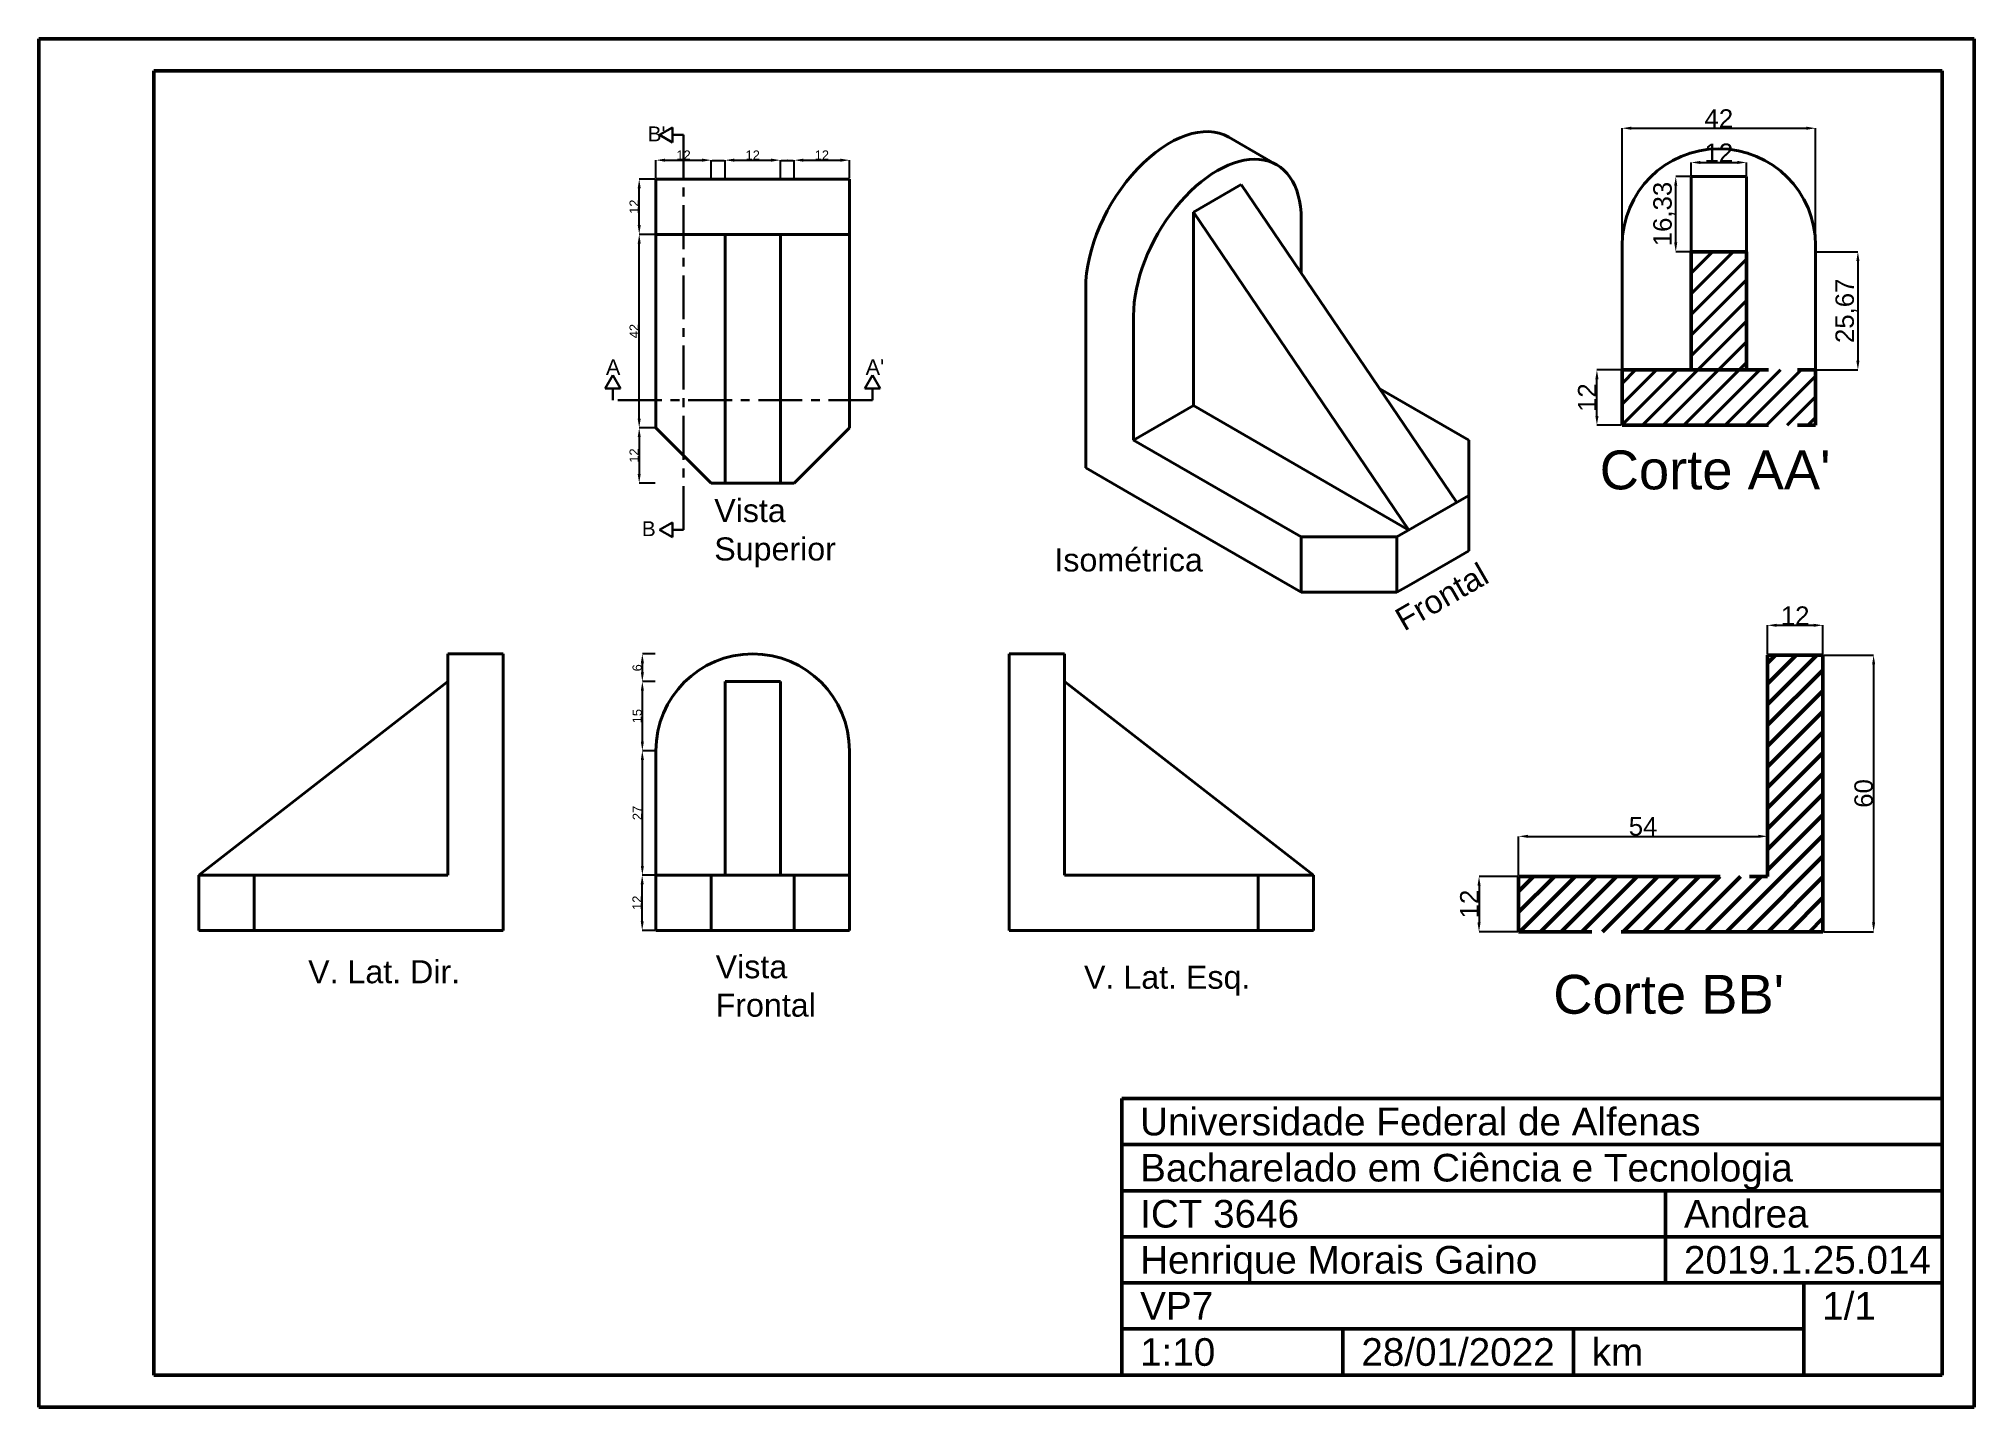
# Model space of a CAD drawing. Header units: kilometres. Extents: x -288 to 132, y 117 to 414.
import ezdxf
from ezdxf.enums import TextEntityAlignment as Align

# ---------------------------------------------------------------- set-up
doc = ezdxf.new("R2010")
doc.units = ezdxf.units.KM
doc.linetypes.add('CENTER', pattern=[50.8, 31.75, -6.35, 6.35, -6.35])
doc.layers.get('0').update_dxf_attribs({"lineweight": 50})
for name, color, linetype, lineweight in [('ARESTA', 6, 'Continuous', 40), ('ARESTA CORTE', 7, 'CENTER', 50), ('COTAS', 1, 'Continuous', 15), ('EIXOS', 5, 'CENTER', 30), ('TEXTO', 4, 'Continuous', 30)]:
    doc.layers.add(name, color=color, linetype=linetype, lineweight=lineweight)
doc.styles.get("Standard").update_dxf_attribs({"font": 'arial.ttf'})
doc.styles.add('style1', font='arial.ttf', dxfattribs={"height": 0.6})
doc.styles.add('style1-5 cota', font='arial.ttf', dxfattribs={"height": 1})
doc.dimstyles.new('Copy of cota 1-5', dxfattribs={"dimtxt": 0.2, "dimasz": 0.2, "dimexe": 0, "dimexo": 0.1625, "dimgap": 0.1, "dimtad": 1, "dimtxsty": 'Standard', "dimcen": 0.09, "dimclrd": 256, "dimclre": 256, "dimclrt": 256, "dimadec": 0, "dimazin": 0, "dimtfac": 1, "dimtmove": 0, "dimatfit": 3, "dimfxl": 1, "dimarcsym": 0})

# ---------------------------------------------------------------- blocks, each defined once
blk = doc.blocks.new('*D4')
at = {"layer": 'COTAS', "lineweight": -2, "transparency": 16777216}
for p, q in [((97.78, 367.35), (106.79, 367.35)), ((106.79, 365.35), (106.79, 343.68)), ((97.78, 341.68), (106.79, 341.68))]:
    blk.add_line(p, q, dxfattribs=at)
at = {"layer": 'COTAS', "transparency": 16777216}
for points in [[(106.46, 365.35), (107.12, 365.35), (106.79, 367.35)], [(106.46, 343.68), (107.12, 343.68), (106.79, 341.68)]]:
    blk.add_solid(points, dxfattribs=at)
at = {"layer": 'Defpoints', "color": 0, "transparency": 16777216}
for p in [(97.62, 367.35), (97.62, 341.68), (106.79, 341.68)]:
    blk.add_point(p, dxfattribs=at)
at = {"layer": 'COTAS', "transparency": 16777216, "insert": (104.29, 354.52), "char_height": 4, "attachment_point": 5, "rotation": 90}
blk.add_mtext('25,67', dxfattribs=at)
blk = doc.blocks.new('*D5')
at = {"layer": 'COTAS', "lineweight": -2, "transparency": 16777216}
for p, q in [((70.46, 383.68), (67.27, 383.68)), ((67.27, 369.35), (67.27, 381.68)), ((70.46, 367.35), (67.27, 367.35))]:
    blk.add_line(p, q, dxfattribs=at)
at = {"layer": 'COTAS', "transparency": 16777216}
for points in [[(66.93, 381.68), (67.6, 381.68), (67.27, 383.68)], [(66.93, 369.35), (67.6, 369.35), (67.27, 367.35)]]:
    blk.add_solid(points, dxfattribs=at)
at = {"layer": 'Defpoints', "color": 0, "transparency": 16777216}
for p in [(67.27, 383.68), (70.62, 383.68), (70.62, 367.35)]:
    blk.add_point(p, dxfattribs=at)
at = {"layer": 'COTAS', "transparency": 16777216, "insert": (64.76, 375.52), "char_height": 4, "attachment_point": 5, "rotation": 90}
blk.add_mtext('16,33', dxfattribs=at)
blk = doc.blocks.new('*D6')
at = {"layer": 'COTAS', "lineweight": -2, "transparency": 16777216}
for p, q in [((55.46, 341.68), (50.16, 341.68)), ((50.16, 331.68), (50.16, 339.68)), ((55.46, 329.68), (50.16, 329.68))]:
    blk.add_line(p, q, dxfattribs=at)
at = {"layer": 'COTAS', "transparency": 16777216}
for points in [[(49.83, 339.68), (50.5, 339.68), (50.16, 341.68)], [(49.83, 331.68), (50.5, 331.68), (50.16, 329.68)]]:
    blk.add_solid(points, dxfattribs=at)
at = {"layer": 'Defpoints', "color": 0, "transparency": 16777216}
for p in [(50.16, 341.68), (55.62, 341.68), (55.62, 329.68)]:
    blk.add_point(p, dxfattribs=at)
at = {"layer": 'COTAS', "transparency": 16777216, "insert": (48.05, 335.68), "char_height": 4, "attachment_point": 5, "rotation": 90}
blk.add_mtext('12', dxfattribs=at)
blk = doc.blocks.new('*D7')
at = {"layer": 'COTAS', "lineweight": -2, "transparency": 16777216}
for p, q in [((55.62, 368.84), (55.62, 394.14)), ((57.62, 394.14), (95.62, 394.14)), ((97.62, 368.84), (97.62, 394.14))]:
    blk.add_line(p, q, dxfattribs=at)
at = {"layer": 'COTAS', "transparency": 16777216}
for points in [[(57.62, 394.48), (57.62, 393.81), (55.62, 394.14)], [(95.62, 394.48), (95.62, 393.81), (97.62, 394.14)]]:
    blk.add_solid(points, dxfattribs=at)
at = {"layer": 'Defpoints', "color": 0, "transparency": 16777216}
for p in [(97.62, 394.14), (55.62, 368.68), (97.62, 368.68)]:
    blk.add_point(p, dxfattribs=at)
at = {"layer": 'COTAS', "transparency": 16777216, "insert": (76.62, 396.25), "char_height": 4, "attachment_point": 5}
blk.add_mtext('42', dxfattribs=at)
blk = doc.blocks.new('*D8')
at = {"layer": 'COTAS', "lineweight": -2, "transparency": 16777216}
for p, q in [((70.62, 383.84), (70.62, 386.71)), ((72.62, 386.71), (80.62, 386.71)), ((82.62, 383.84), (82.62, 386.71))]:
    blk.add_line(p, q, dxfattribs=at)
at = {"layer": 'COTAS', "transparency": 16777216}
for points in [[(72.62, 387.05), (72.62, 386.38), (70.62, 386.71)], [(80.62, 387.05), (80.62, 386.38), (82.62, 386.71)]]:
    blk.add_solid(points, dxfattribs=at)
at = {"layer": 'Defpoints', "color": 0, "transparency": 16777216}
for p in [(82.62, 386.71), (70.62, 383.68), (82.62, 383.68)]:
    blk.add_point(p, dxfattribs=at)
at = {"layer": 'COTAS', "transparency": 16777216, "insert": (76.62, 388.82), "char_height": 4, "attachment_point": 5}
blk.add_mtext('12', dxfattribs=at)
blk = doc.blocks.new('*D9')
at = {"layer": 'COTAS', "lineweight": -2, "transparency": 16777216}
for p, q in [((87.18, 279.94), (87.18, 286.27)), ((89.18, 286.27), (97.18, 286.27)), ((99.18, 279.94), (99.18, 286.27))]:
    blk.add_line(p, q, dxfattribs=at)
at = {"layer": 'COTAS', "transparency": 16777216}
for points in [[(89.18, 286.6), (89.18, 285.93), (87.18, 286.27)], [(97.18, 286.6), (97.18, 285.93), (99.18, 286.27)]]:
    blk.add_solid(points, dxfattribs=at)
at = {"layer": 'Defpoints', "color": 0, "transparency": 16777216}
for p in [(99.18, 286.27), (87.18, 279.78), (99.18, 279.78)]:
    blk.add_point(p, dxfattribs=at)
at = {"layer": 'COTAS', "transparency": 16777216, "insert": (93.18, 288.37), "char_height": 4, "attachment_point": 5}
blk.add_mtext('12', dxfattribs=at)
blk = doc.blocks.new('*D10')
at = {"layer": 'COTAS', "lineweight": -2, "transparency": 16777216}
for p, q in [((99.34, 279.78), (110.2, 279.78)), ((110.2, 277.78), (110.2, 221.78)), ((99.34, 219.78), (110.2, 219.78))]:
    blk.add_line(p, q, dxfattribs=at)
at = {"layer": 'COTAS', "transparency": 16777216}
for points in [[(109.87, 277.78), (110.54, 277.78), (110.2, 279.78)], [(109.87, 221.78), (110.54, 221.78), (110.2, 219.78)]]:
    blk.add_solid(points, dxfattribs=at)
at = {"layer": 'Defpoints', "color": 0, "transparency": 16777216}
for p in [(99.18, 279.78), (99.18, 219.78), (110.2, 219.78)]:
    blk.add_point(p, dxfattribs=at)
at = {"layer": 'COTAS', "transparency": 16777216, "insert": (108.06, 249.78), "char_height": 4, "attachment_point": 5, "rotation": 90}
blk.add_mtext('60', dxfattribs=at)
blk = doc.blocks.new('*D11')
at = {"layer": 'COTAS', "lineweight": -2, "transparency": 16777216}
for p, q in [((33.02, 231.78), (24.58, 231.78)), ((24.58, 229.78), (24.58, 221.78)), ((33.02, 219.78), (24.58, 219.78))]:
    blk.add_line(p, q, dxfattribs=at)
at = {"layer": 'COTAS', "transparency": 16777216}
for points in [[(24.25, 229.78), (24.92, 229.78), (24.58, 231.78)], [(24.25, 221.78), (24.92, 221.78), (24.58, 219.78)]]:
    blk.add_solid(points, dxfattribs=at)
at = {"layer": 'Defpoints', "color": 0, "transparency": 16777216}
for p in [(33.18, 231.78), (24.58, 219.78), (33.18, 219.78)]:
    blk.add_point(p, dxfattribs=at)
at = {"layer": 'COTAS', "transparency": 16777216, "insert": (22.47, 225.78), "char_height": 4, "attachment_point": 5, "rotation": 90}
blk.add_mtext('12', dxfattribs=at)
blk = doc.blocks.new('*D12')
at = {"layer": 'COTAS', "lineweight": -2, "transparency": 16777216}
for p, q in [((33.18, 231.94), (33.18, 240.47)), ((35.18, 240.47), (85.18, 240.47)), ((87.18, 231.94), (87.18, 240.47))]:
    blk.add_line(p, q, dxfattribs=at)
at = {"layer": 'COTAS', "transparency": 16777216}
for points in [[(35.18, 240.81), (35.18, 240.14), (33.18, 240.47)], [(85.18, 240.81), (85.18, 240.14), (87.18, 240.47)]]:
    blk.add_solid(points, dxfattribs=at)
at = {"layer": 'Defpoints', "color": 0, "transparency": 16777216}
for p in [(87.18, 240.47), (33.18, 231.78), (87.18, 231.78)]:
    blk.add_point(p, dxfattribs=at)
at = {"layer": 'COTAS', "transparency": 16777216, "insert": (60.18, 242.61), "char_height": 4, "attachment_point": 5}
blk.add_mtext('54', dxfattribs=at)
blk = doc.blocks.new('*D13')
at = {"layer": 'COTAS', "lineweight": -2, "transparency": 16777216}
for p, q in [((-154.18, 232.05), (-157, 232.05)), ((-157, 222.05), (-157, 230.05)), ((-154.18, 220.05), (-157, 220.05))]:
    blk.add_line(p, q, dxfattribs=at)
at = {"layer": 'COTAS', "transparency": 16777216}
for points in [[(-157.33, 230.05), (-156.67, 230.05), (-157, 232.05)], [(-157.33, 222.05), (-156.67, 222.05), (-157, 220.05)]]:
    blk.add_solid(points, dxfattribs=at)
at = {"layer": 'Defpoints', "color": 0, "transparency": 16777216}
for p in [(-157, 232.05), (-154.02, 232.05), (-154.02, 220.05)]:
    blk.add_point(p, dxfattribs=at)
at = {"layer": 'COTAS', "transparency": 16777216, "insert": (-158.11, 226.05), "char_height": 2, "attachment_point": 5, "rotation": 90}
blk.add_mtext('12', dxfattribs=at)
blk = doc.blocks.new('*D14')
at = {"layer": 'COTAS', "lineweight": -2, "transparency": 16777216}
for p, q in [((-154.18, 259.05), (-156.97, 259.05)), ((-156.97, 234.05), (-156.97, 257.05)), ((-154.18, 232.05), (-156.97, 232.05))]:
    blk.add_line(p, q, dxfattribs=at)
at = {"layer": 'COTAS', "transparency": 16777216}
for points in [[(-157.3, 257.05), (-156.63, 257.05), (-156.97, 259.05)], [(-157.3, 234.05), (-156.63, 234.05), (-156.97, 232.05)]]:
    blk.add_solid(points, dxfattribs=at)
at = {"layer": 'Defpoints', "color": 0, "transparency": 16777216}
for p in [(-156.97, 259.05), (-154.02, 259.05), (-154.02, 232.05)]:
    blk.add_point(p, dxfattribs=at)
at = {"layer": 'COTAS', "transparency": 16777216, "insert": (-158.07, 245.55), "char_height": 2, "attachment_point": 5, "rotation": 90}
blk.add_mtext('27', dxfattribs=at)
blk = doc.blocks.new('*D17')
at = {"layer": 'COTAS', "lineweight": -2, "transparency": 16777216}
for p, q in [((-154.18, 274.05), (-156.97, 274.05)), ((-156.97, 261.05), (-156.97, 272.05)), ((-154.18, 259.05), (-156.97, 259.05))]:
    blk.add_line(p, q, dxfattribs=at)
at = {"layer": 'COTAS', "transparency": 16777216}
for points in [[(-157.3, 272.05), (-156.63, 272.05), (-156.97, 274.05)], [(-157.3, 261.05), (-156.63, 261.05), (-156.97, 259.05)]]:
    blk.add_solid(points, dxfattribs=at)
at = {"layer": 'Defpoints', "color": 0, "transparency": 16777216}
for p in [(-156.97, 274.05), (-154.02, 274.05), (-154.02, 259.05)]:
    blk.add_point(p, dxfattribs=at)
at = {"layer": 'COTAS', "transparency": 16777216, "insert": (-158.09, 266.55), "char_height": 2, "attachment_point": 5, "rotation": 90}
blk.add_mtext('15', dxfattribs=at)
blk = doc.blocks.new('*D18')
at = {"layer": 'COTAS', "lineweight": -2, "transparency": 16777216}
for p, q in [((-154.18, 280.05), (-156.97, 280.05)), ((-156.97, 276.05), (-156.97, 278.05)), ((-154.18, 274.05), (-156.97, 274.05))]:
    blk.add_line(p, q, dxfattribs=at)
at = {"layer": 'COTAS', "transparency": 16777216}
for points in [[(-157.3, 278.05), (-156.63, 278.05), (-156.97, 280.05)], [(-157.3, 276.05), (-156.63, 276.05), (-156.97, 274.05)]]:
    blk.add_solid(points, dxfattribs=at)
at = {"layer": 'Defpoints', "color": 0, "transparency": 16777216}
for p in [(-156.97, 280.05), (-154.02, 280.05), (-154.02, 274.05)]:
    blk.add_point(p, dxfattribs=at)
at = {"layer": 'COTAS', "transparency": 16777216, "insert": (-158.09, 277.05), "char_height": 2, "attachment_point": 5, "rotation": 90}
blk.add_mtext('6', dxfattribs=at)
blk = doc.blocks.new('*D19')
at = {"layer": 'COTAS', "lineweight": -2, "transparency": 16777216}
for p, q in [((-154.18, 329.11), (-157.65, 329.11)), ((-157.65, 327.11), (-157.65, 319.11)), ((-154.18, 317.11), (-157.65, 317.11))]:
    blk.add_line(p, q, dxfattribs=at)
at = {"layer": 'COTAS', "transparency": 16777216}
for points in [[(-157.98, 327.11), (-157.32, 327.11), (-157.65, 329.11)], [(-157.98, 319.11), (-157.32, 319.11), (-157.65, 317.11)]]:
    blk.add_solid(points, dxfattribs=at)
at = {"layer": 'Defpoints', "color": 0, "transparency": 16777216}
for p in [(-154.02, 329.11), (-157.65, 317.11), (-154.02, 317.11)]:
    blk.add_point(p, dxfattribs=at)
at = {"layer": 'COTAS', "transparency": 16777216, "insert": (-158.75, 323.11), "char_height": 2, "attachment_point": 5, "rotation": 90}
blk.add_mtext('12', dxfattribs=at)
blk = doc.blocks.new('*D20')
at = {"layer": 'COTAS', "lineweight": -2, "transparency": 16777216}
for p, q in [((-154.18, 371.11), (-157.65, 371.11)), ((-157.65, 331.11), (-157.65, 369.11)), ((-154.18, 329.11), (-157.65, 329.11))]:
    blk.add_line(p, q, dxfattribs=at)
at = {"layer": 'COTAS', "transparency": 16777216}
for points in [[(-157.98, 369.11), (-157.32, 369.11), (-157.65, 371.11)], [(-157.98, 331.11), (-157.32, 331.11), (-157.65, 329.11)]]:
    blk.add_solid(points, dxfattribs=at)
at = {"layer": 'Defpoints', "color": 0, "transparency": 16777216}
for p in [(-157.65, 371.11), (-154.02, 371.11), (-154.02, 329.11)]:
    blk.add_point(p, dxfattribs=at)
at = {"layer": 'COTAS', "transparency": 16777216, "insert": (-158.75, 350.11), "char_height": 2, "attachment_point": 5, "rotation": 90}
blk.add_mtext('42', dxfattribs=at)
blk = doc.blocks.new('*D21')
at = {"layer": 'COTAS', "lineweight": -2, "transparency": 16777216}
for p, q in [((-154.18, 383.11), (-157.65, 383.11)), ((-157.65, 373.11), (-157.65, 381.11)), ((-154.18, 371.11), (-157.65, 371.11))]:
    blk.add_line(p, q, dxfattribs=at)
at = {"layer": 'COTAS', "transparency": 16777216}
for points in [[(-157.98, 381.11), (-157.32, 381.11), (-157.65, 383.11)], [(-157.98, 373.11), (-157.32, 373.11), (-157.65, 371.11)]]:
    blk.add_solid(points, dxfattribs=at)
at = {"layer": 'Defpoints', "color": 0, "transparency": 16777216}
for p in [(-157.65, 383.11), (-154.02, 383.11), (-154.02, 371.11)]:
    blk.add_point(p, dxfattribs=at)
at = {"layer": 'COTAS', "transparency": 16777216, "insert": (-158.75, 377.11), "char_height": 2, "attachment_point": 5, "rotation": 90}
blk.add_mtext('12', dxfattribs=at)
blk = doc.blocks.new('*D22')
at = {"layer": 'COTAS', "lineweight": -2, "transparency": 16777216}
for p, q in [((-154.02, 383.27), (-154.02, 387.21)), ((-152.02, 387.21), (-144.02, 387.21)), ((-142.02, 383.27), (-142.02, 387.21))]:
    blk.add_line(p, q, dxfattribs=at)
at = {"layer": 'COTAS', "transparency": 16777216}
for points in [[(-152.02, 387.54), (-152.02, 386.87), (-154.02, 387.21)], [(-144.02, 387.54), (-144.02, 386.87), (-142.02, 387.21)]]:
    blk.add_solid(points, dxfattribs=at)
at = {"layer": 'Defpoints', "color": 0, "transparency": 16777216}
for p in [(-142.02, 387.21), (-154.02, 383.11), (-142.02, 383.11)]:
    blk.add_point(p, dxfattribs=at)
at = {"layer": 'COTAS', "transparency": 16777216, "insert": (-148.02, 388.31), "char_height": 2, "attachment_point": 5}
blk.add_mtext('12', dxfattribs=at)
blk = doc.blocks.new('*D23')
at = {"layer": 'COTAS', "lineweight": -2, "transparency": 16777216}
for p, q in [((-142.02, 383.27), (-142.02, 387.17)), ((-141.82, 387.17), (-139.22, 387.17)), ((-139.02, 383.27), (-139.02, 387.17))]:
    blk.add_line(p, q, dxfattribs=at)
at = {"layer": 'COTAS', "transparency": 16777216}
for points in [[(-141.82, 387.21), (-141.82, 387.14), (-142.02, 387.17)], [(-139.22, 387.21), (-139.22, 387.14), (-139.02, 387.17)]]:
    blk.add_solid(points, dxfattribs=at)
at = {"layer": 'Defpoints', "color": 0, "transparency": 16777216}
for p in [(-139.02, 387.17), (-142.02, 383.11), (-139.02, 383.11)]:
    blk.add_point(p, dxfattribs=at)
at = {"layer": 'COTAS', "transparency": 16777216, "insert": (-140.52, 387.37), "char_height": 0.2, "attachment_point": 5}
blk.add_mtext('3', dxfattribs=at)
blk = doc.blocks.new('*D24')
at = {"layer": 'COTAS', "lineweight": -2, "transparency": 16777216}
for p, q in [((-139.02, 383.27), (-139.02, 387.21)), ((-137.02, 387.21), (-129.02, 387.21)), ((-127.02, 383.27), (-127.02, 387.21))]:
    blk.add_line(p, q, dxfattribs=at)
at = {"layer": 'COTAS', "transparency": 16777216}
for points in [[(-137.02, 387.54), (-137.02, 386.87), (-139.02, 387.21)], [(-129.02, 387.54), (-129.02, 386.87), (-127.02, 387.21)]]:
    blk.add_solid(points, dxfattribs=at)
at = {"layer": 'Defpoints', "color": 0, "transparency": 16777216}
for p in [(-127.02, 387.21), (-139.02, 383.11), (-127.02, 383.11)]:
    blk.add_point(p, dxfattribs=at)
at = {"layer": 'COTAS', "transparency": 16777216, "insert": (-133.02, 388.31), "char_height": 2, "attachment_point": 5}
blk.add_mtext('12', dxfattribs=at)
blk = doc.blocks.new('*D25')
at = {"layer": 'COTAS', "lineweight": -2, "transparency": 16777216}
for p, q in [((-127.02, 383.27), (-127.02, 387.17)), ((-126.82, 387.17), (-124.22, 387.17)), ((-124.02, 383.27), (-124.02, 387.17))]:
    blk.add_line(p, q, dxfattribs=at)
at = {"layer": 'COTAS', "transparency": 16777216}
for points in [[(-126.82, 387.21), (-126.82, 387.14), (-127.02, 387.17)], [(-124.22, 387.21), (-124.22, 387.14), (-124.02, 387.17)]]:
    blk.add_solid(points, dxfattribs=at)
at = {"layer": 'Defpoints', "color": 0, "transparency": 16777216}
for p in [(-124.02, 387.17), (-127.02, 383.11), (-124.02, 383.11)]:
    blk.add_point(p, dxfattribs=at)
at = {"layer": 'COTAS', "transparency": 16777216, "insert": (-125.52, 387.37), "char_height": 0.2, "attachment_point": 5}
blk.add_mtext('3', dxfattribs=at)
blk = doc.blocks.new('*D26')
at = {"layer": 'COTAS', "lineweight": -2, "transparency": 16777216}
for p, q in [((-124.02, 383.27), (-124.02, 387.21)), ((-122.02, 387.21), (-114.02, 387.21)), ((-112.02, 383.27), (-112.02, 387.21))]:
    blk.add_line(p, q, dxfattribs=at)
at = {"layer": 'COTAS', "transparency": 16777216}
for points in [[(-122.02, 387.54), (-122.02, 386.87), (-124.02, 387.21)], [(-114.02, 387.54), (-114.02, 386.87), (-112.02, 387.21)]]:
    blk.add_solid(points, dxfattribs=at)
at = {"layer": 'Defpoints', "color": 0, "transparency": 16777216}
for p in [(-112.02, 387.21), (-124.02, 383.11), (-112.02, 383.11)]:
    blk.add_point(p, dxfattribs=at)
at = {"layer": 'COTAS', "transparency": 16777216, "insert": (-118.02, 388.31), "char_height": 2, "attachment_point": 5}
blk.add_mtext('12', dxfattribs=at)

msp = doc.modelspace()

# ---------------------------------------------------------------- hatches: boundary and pattern name
at = {"layer": 'ARESTA', "transparency": 33554687}
h = msp.add_hatch(dxfattribs=at)
h.set_pattern_fill('ANSI31', color=3)
h.set_pattern_definition([(45, (-530.1567, 219.9307), (-2.245064, 2.245064), [])])
h.paths.add_polyline_path([(82.621, 367.35), (70.621, 367.35), (70.621, 341.68), (82.621, 341.68)])
h.paths.add_polyline_path([(97.621, 341.68), (55.621, 341.68), (55.621, 329.68), (97.621, 329.68)])
at = {"layer": 'ARESTA CORTE', "transparency": 33554687}
h = msp.add_hatch(dxfattribs=at)
h.set_pattern_fill('ANSI31', color=3)
h.set_pattern_definition([(45, (-606.1686, 110.032), (-2.245064, 2.245064), [])])
h.paths.add_polyline_path([(99.179, 231.781), (99.179, 258.781), (99.179, 273.781), (99.179, 279.781), (87.179, 279.781), (87.179, 273.781), (87.179, 258.781), (87.179, 231.781), (33.179, 231.781), (33.179, 219.781), (45.179, 219.781), (87.179, 219.781), (99.179, 219.781)])

# ---------------------------------------------------------------- linework, layer by layer
at = {"transparency": 33554687}
for p, q in [((-287.952, 116.567), (-287.952, 413.567)), ((-287.952, 413.567), (132.048, 413.567)), ((132.048, 413.567), (132.048, 116.567)), ((-262.952, 123.567), (-262.952, 406.567)), ((-262.952, 406.567), (125.048, 406.567)), ((125.048, 406.567), (125.048, 123.567)), ((-52.952, 123.567), (-52.952, 183.567)), ((-52.952, 183.567), (125.048, 183.567)), ((125.048, 183.567), (125.048, 123.567)), ((-52.952, 173.567), (125.048, 173.567)), ((-52.952, 163.567), (125.048, 163.567)), ((65.048, 163.567), (65.048, 143.567)), ((-52.952, 153.567), (125.048, 153.567)), ((-52.952, 143.567), (125.048, 143.567)), ((95.048, 143.567), (95.048, 123.567)), ((-52.952, 133.567), (95.048, 133.567)), ((-4.952, 133.567), (-4.952, 123.567)), ((45.048, 133.567), (45.048, 123.567)), ((125.048, 123.567), (-262.952, 123.567)), ((125.048, 123.567), (-52.952, 123.567)), ((-52.952, 123.567), (125.048, 123.567)), ((132.048, 116.567), (-287.952, 116.567))]:
    msp.add_line(p, q, dxfattribs=at)
at = {"layer": 'ARESTA', "transparency": 33554687}
for p, q in [((-19.333, 386.21), (-29.725, 392.21)), ((-154.02, 383.111), (-154.02, 371.111)), ((-154.02, 383.111), (-142.02, 383.111)), ((-142.02, 383.111), (-139.02, 383.111)), ((-139.02, 383.111), (-127.02, 383.111)), ((-127.02, 383.111), (-124.02, 383.111)), ((-124.02, 383.111), (-112.02, 383.111)), ((-112.02, 371.111), (-112.02, 383.111)), ((70.621, 367.35), (70.621, 383.68)), ((70.621, 383.68), (82.621, 383.68)), ((82.621, 367.35), (82.621, 383.68)), ((-26.996, 381.936), (-37.388, 375.936)), ((-26.996, 381.936), (19.769, 312.936)), ((-37.388, 360.936), (-37.388, 375.936)), ((-37.388, 375.936), (9.377, 306.936)), ((-14.006, 362.77), (-14.006, 374.436)), ((-154.02, 371.111), (-154.02, 329.111)), ((-154.02, 371.111), (-112.02, 371.111)), ((-139.02, 371.111), (-139.02, 329.111)), ((-127.02, 371.111), (-127.02, 329.111)), ((-112.02, 371.111), (-112.02, 329.111)), ((55.621, 368.68), (55.621, 341.68)), ((97.621, 341.68), (97.621, 368.68)), ((-60.771, 332.436), (-60.771, 359.436)), ((-37.388, 333.936), (-37.388, 360.936)), ((-50.379, 326.436), (-50.379, 353.436)), ((22.367, 326.436), (3.067, 337.579)), ((-60.771, 320.436), (-60.771, 332.436)), ((-37.388, 333.936), (-50.379, 326.436)), ((9.377, 306.936), (-37.388, 333.936)), ((-142.02, 317.111), (-154.02, 329.111)), ((-139.02, 329.111), (-139.02, 317.111)), ((-127.02, 329.111), (-127.02, 317.111)), ((-124.02, 317.111), (-112.02, 329.111)), ((-50.379, 326.436), (-14.006, 305.436)), ((22.367, 314.436), (22.367, 326.436)), ((22.367, 314.436), (22.367, 326.436)), ((-60.771, 320.436), (-50.379, 314.436)), ((-139.02, 317.111), (-142.02, 317.111)), ((-139.02, 317.111), (-127.02, 317.111)), ((-127.02, 317.111), (-124.02, 317.111)), ((-50.379, 314.436), (-14.006, 293.436)), ((6.779, 305.436), (22.367, 314.436)), ((22.367, 302.436), (22.367, 314.436)), ((-14.006, 293.436), (-14.006, 305.436)), ((-14.006, 305.436), (6.779, 305.436)), ((6.779, 293.436), (6.779, 305.436)), ((19.769, 300.936), (22.367, 302.436)), ((9.377, 294.936), (19.769, 300.936)), ((6.779, 293.436), (9.377, 294.936)), ((-14.006, 293.436), (6.779, 293.436)), ((-187.186, 280.051), (-199.186, 280.051)), ((-199.186, 280.051), (-199.186, 274.051)), ((-187.186, 274.051), (-187.186, 280.051)), ((-77.341, 274.051), (-77.341, 280.051)), ((-77.341, 280.051), (-65.341, 280.051)), ((-65.341, 280.051), (-65.341, 274.051)), ((-199.186, 274.051), (-253.186, 232.051)), ((-199.186, 274.051), (-199.186, 259.051)), ((-187.186, 259.051), (-187.186, 274.051)), ((-139.02, 259.051), (-139.02, 274.051)), ((-127.02, 274.051), (-139.02, 274.051)), ((-127.02, 259.051), (-127.02, 274.051)), ((-77.341, 259.051), (-77.341, 274.051)), ((-65.341, 274.051), (-65.341, 259.051)), ((-65.341, 274.051), (-11.341, 232.051)), ((-199.186, 259.051), (-199.186, 232.051)), ((-187.186, 232.051), (-187.186, 259.051)), ((-154.02, 259.051), (-154.02, 232.051)), ((-139.02, 232.051), (-139.02, 259.051)), ((-127.02, 232.051), (-127.02, 259.051)), ((-112.02, 232.051), (-112.02, 259.051)), ((-77.341, 232.051), (-77.341, 259.051)), ((-65.341, 259.051), (-65.341, 232.051)), ((-253.186, 220.051), (-253.186, 232.051)), ((-199.186, 232.051), (-253.186, 232.051)), ((-253.186, 232.051), (-241.186, 232.051)), ((-241.186, 232.051), (-241.186, 220.051)), ((-187.186, 220.051), (-187.186, 232.051)), ((-154.02, 232.051), (-154.02, 220.051)), ((-154.02, 232.051), (-112.02, 232.051)), ((-139.02, 232.051), (-142.02, 232.051)), ((-142.02, 232.051), (-142.02, 220.051)), ((-127.02, 232.051), (-124.02, 232.051)), ((-124.02, 232.051), (-124.02, 220.051)), ((-112.02, 220.051), (-112.02, 232.051)), ((-77.341, 220.051), (-77.341, 232.051)), ((-65.341, 232.051), (-11.341, 232.051)), ((-11.341, 232.051), (-23.341, 232.051)), ((-23.341, 232.051), (-23.341, 220.051)), ((-11.341, 220.051), (-11.341, 232.051)), ((-241.186, 220.051), (-253.186, 220.051)), ((-199.186, 220.051), (-241.186, 220.051)), ((-187.186, 220.051), (-199.186, 220.051)), ((-154.02, 220.051), (-112.02, 220.051)), ((-77.341, 220.051), (-65.341, 220.051)), ((-65.341, 220.051), (-23.341, 220.051)), ((-23.341, 220.051), (-11.341, 220.051))]:
    msp.add_line(p, q, dxfattribs=at)
msp.add_arc((-133.02, 259.051), 21, 0, 180, dxfattribs=at)
for centre, major_axis, ratio, start_param, end_param in [((-42.585, 369.936), (-12.86, -22.274), 0.5773503, 9.424778, 11.7809725), ((-32.192, 363.936), (-12.86, -22.274), 0.5773503, 8.6393798, 11.7809725), ((76.621, 368.68), (0, 21), 1, 4.712389, 7.8539816)]:
    msp.add_ellipse(centre, major_axis=major_axis, ratio=ratio, start_param=start_param, end_param=end_param, dxfattribs=at)
at = {"layer": 'ARESTA CORTE', "transparency": 33554687}
for p, q in [((70.621, 367.35), (82.621, 367.35)), ((70.621, 367.35), (70.621, 341.68)), ((82.621, 367.35), (82.621, 341.68)), ((55.621, 341.68), (55.621, 329.68)), ((55.621, 341.68), (97.621, 341.68)), ((82.621, 341.68), (85.621, 341.68)), ((97.621, 329.68), (97.621, 341.68)), ((55.621, 329.68), (97.621, 329.68)), ((99.179, 279.781), (87.179, 279.781)), ((87.179, 279.781), (87.179, 273.781)), ((99.179, 273.781), (99.179, 279.781)), ((87.179, 273.781), (87.179, 258.781)), ((99.179, 258.781), (99.179, 273.781)), ((87.179, 258.781), (87.179, 231.781)), ((99.179, 231.781), (99.179, 258.781)), ((33.179, 219.781), (33.179, 231.781)), ((33.179, 231.781), (45.179, 231.781)), ((45.179, 231.781), (87.179, 231.781)), ((99.179, 219.781), (99.179, 231.781)), ((45.179, 219.781), (33.179, 219.781)), ((87.179, 219.781), (45.179, 219.781)), ((99.179, 219.781), (87.179, 219.781))]:
    msp.add_line(p, q, dxfattribs=at)
at = {"layer": 'EIXOS', "transparency": 33554687}
for p, q in [((-150.444, 394.29), (-153.242, 392.674)), ((-153.242, 392.674), (-150.444, 391.058)), ((-150.444, 392.674), (-150.444, 394.29)), ((-148.02, 392.674), (-150.444, 392.674)), ((-150.444, 392.674), (-150.444, 391.058)), ((-165.045, 337.624), (-163.369, 340.527)), ((-163.369, 340.527), (-161.694, 337.624)), ((-108.693, 337.624), (-107.017, 340.527)), ((-107.017, 340.527), (-105.342, 337.624)), ((-163.369, 337.624), (-165.045, 337.624)), ((-163.369, 335.111), (-163.369, 337.624)), ((-163.369, 337.624), (-161.694, 337.624)), ((-107.017, 337.624), (-108.693, 337.624)), ((-107.017, 335.111), (-107.017, 337.624)), ((-107.017, 337.624), (-105.342, 337.624)), ((-150.444, 308.604), (-153.242, 306.988)), ((-153.242, 306.988), (-150.444, 305.373)), ((-150.444, 306.988), (-150.444, 308.604)), ((-148.02, 306.988), (-150.444, 306.988)), ((-150.444, 306.988), (-150.444, 305.373))]:
    msp.add_line(p, q, dxfattribs=at)
at = {"layer": 'EIXOS', "ltscale": 0.3, "transparency": 33554687}
for p, q in [((-148.02, 392.674), (-148.02, 306.988)), ((-107.017, 335.111), (-163.369, 335.111))]:
    msp.add_line(p, q, dxfattribs=at)

# ---------------------------------------------------------------- texts
at = {"layer": 'EIXOS', "transparency": 33554687, "attachment_point": 1, "style": 'style1'}
for s, insert, char_height, width in [("^IB'", (-157.079, 394.529), 3.2315, 9.97641), ('A', (-164.866, 343.967), 3.351, 10.34594), ("A'", (-108.514, 343.967), 3.3512, 10.34594), ('B', (-157.079, 308.844), 3.231, 9.97641)]:
    msp.add_mtext(s, dxfattribs=dict(at, insert=insert, char_height=char_height, width=width))
at = {"layer": 'TEXTO', "transparency": 33554687, "style": 'style1'}
for s, p in [('Universidade Federal de Alfenas', (-48.952, 181.567)), ('Bacharelado em Ciência e Tecnologia', (-48.952, 171.567)), ('ICT 3646', (-48.952, 161.567)), ('Andrea', (69.048, 161.567)), ('Henrique Morais Gaino', (-48.952, 151.567)), ('2019.1.25.014', (69.048, 151.567)), ('VP7', (-48.952, 141.567)), ('1/1', (99.048, 141.567)), ('1:10', (-48.952, 131.567)), ('28/01/2022', (-0.952, 131.567)), ('km', (49.048, 131.567))]:
    msp.add_text(s, height=6, dxfattribs=at).set_placement(p, align=Align.TOP_LEFT)
at = {"layer": 'TEXTO', "transparency": 33554687, "attachment_point": 1, "style": 'style1'}
for s, insert, char_height, width in [("Corte AA'^I", (50.769, 324.207), 8.43966, 414.21338), ('Vista Superior', (-141.366, 313.672), 5, 5.49222), ('Isométrica', (-67.561, 302.952), 5, 0.36801), ('Vista Frontal', (-141.062, 214.675), 5, 4.91589), ('V. Lat. Esq.', (-61.133, 212.4), 5, 37.25862), ("Corte BB'^I", (40.691, 210.413), 8.43966, 414.21338)]:
    msp.add_mtext(s, dxfattribs=dict(at, insert=insert, char_height=char_height, width=width))
at = {"layer": 'TEXTO', "transparency": 33554687, "insert": (5.822, 289.206), "char_height": 5, "width": 1.78103, "attachment_point": 1, "rotation": 30, "style": 'style1-5 cota'}
msp.add_mtext('Frontal', dxfattribs=at)
at = {"layer": 'TEXTO', "transparency": 33554687, "insert": (-229.491, 213.591), "char_height": 5, "attachment_point": 1, "style": 'style1'}
msp.add_mtext('V. Lat. Dir.', dxfattribs=at)

# ---------------------------------------------------------------- dimensions: what is measured, and where the dimension line sits
at = {"layer": 'COTAS', "transparency": 33554687}
for base, p1, p2, override, picture, middle in [((97.621, 394.143), (55.621, 368.68), (97.621, 368.68), {"dimtxt": 4, "dimasz": 2}, '*D7', (76.621, 396.251)), ((82.621, 386.712), (70.621, 383.68), (82.621, 383.68), {"dimtxt": 4, "dimasz": 2}, '*D8', (76.621, 388.82)), ((-142.02, 387.206), (-154.02, 383.111), (-142.02, 383.111), {"dimtxt": 2, "dimasz": 2}, '*D22', (-148.02, 388.31)), ((-127.02, 387.206), (-139.02, 383.111), (-127.02, 383.111), {"dimtxt": 2, "dimasz": 2}, '*D24', (-133.02, 388.31)), ((-112.02, 387.206), (-124.02, 383.111), (-112.02, 383.111), {"dimtxt": 2, "dimasz": 2}, '*D26', (-118.02, 388.31)), ((99.179, 286.265), (87.179, 279.781), (99.179, 279.781), {"dimtxt": 4, "dimasz": 2}, '*D9', (93.179, 288.374)), ((87.179, 240.473), (33.179, 231.781), (87.179, 231.781), {"dimtxt": 4, "dimasz": 2}, '*D12', (60.179, 242.607))]:
    dim = msp.add_linear_dim(base=base, p1=p1, p2=p2, dimstyle='Copy of cota 1-5', override=override, dxfattribs=at)
    dim.commit()
    dim.dimension.update_dxf_attribs({"geometry": picture, "text_midpoint": middle})
for base, p1, p2, picture, middle in [((-139.02, 387.173), (-142.02, 383.111), (-139.02, 383.111), '*D23', (-140.52, 387.375)), ((-124.02, 387.173), (-127.02, 383.111), (-124.02, 383.111), '*D25', (-125.52, 387.375))]:
    dim = msp.add_linear_dim(base=base, p1=p1, p2=p2, dimstyle='Copy of cota 1-5', dxfattribs=at)
    dim.commit()
    dim.dimension.update_dxf_attribs({"geometry": picture, "text_midpoint": middle})
for base, p1, p2, override, picture, middle in [((-157.65, 383.111), (-154.02, 371.111), (-154.02, 383.111), {"dimtxt": 2, "dimasz": 2}, '*D21', (-158.754, 377.111)), ((67.265, 383.68), (70.621, 367.35), (70.621, 383.68), {"dimtxt": 4, "dimasz": 2}, '*D5', (64.762, 375.515)), ((-157.65, 371.111), (-154.02, 329.111), (-154.02, 371.111), {"dimtxt": 2, "dimasz": 2}, '*D20', (-158.754, 350.111)), ((106.791, 341.68), (97.621, 367.35), (97.621, 341.68), {"dimtxt": 4, "dimasz": 2}, '*D4', (104.288, 354.515)), ((50.162, 341.68), (55.621, 329.68), (55.621, 341.68), {"dimtxt": 4, "dimasz": 2}, '*D6', (48.054, 335.68)), ((-157.65, 317.111), (-154.02, 329.111), (-154.02, 317.111), {"dimtxt": 2, "dimasz": 2}, '*D19', (-158.754, 323.111)), ((-156.968, 280.051), (-154.02, 274.051), (-154.02, 280.051), {"dimtxt": 2, "dimasz": 2}, '*D18', (-158.089, 277.051)), ((110.203, 219.781), (99.179, 279.781), (99.179, 219.781), {"dimtxt": 4, "dimasz": 2}, '*D10', (108.061, 249.781)), ((-156.968, 274.051), (-154.02, 259.051), (-154.02, 274.051), {"dimtxt": 2, "dimasz": 2}, '*D17', (-158.089, 266.551)), ((-156.968, 259.051), (-154.02, 232.051), (-154.02, 259.051), {"dimtxt": 2, "dimasz": 2}, '*D14', (-158.072, 245.551)), ((-157.001, 232.051), (-154.02, 220.051), (-154.02, 232.051), {"dimtxt": 2, "dimasz": 2}, '*D13', (-158.105, 226.051)), ((24.582, 219.781), (33.179, 231.781), (33.179, 219.781), {"dimtxt": 4, "dimasz": 2}, '*D11', (22.474, 225.781))]:
    dim = msp.add_linear_dim(base=base, p1=p1, p2=p2, angle=90, dimstyle='Copy of cota 1-5', override=override, dxfattribs=at)
    dim.commit()
    dim.dimension.update_dxf_attribs({"geometry": picture, "text_midpoint": middle})

doc.saveas('drawing.dxf')
